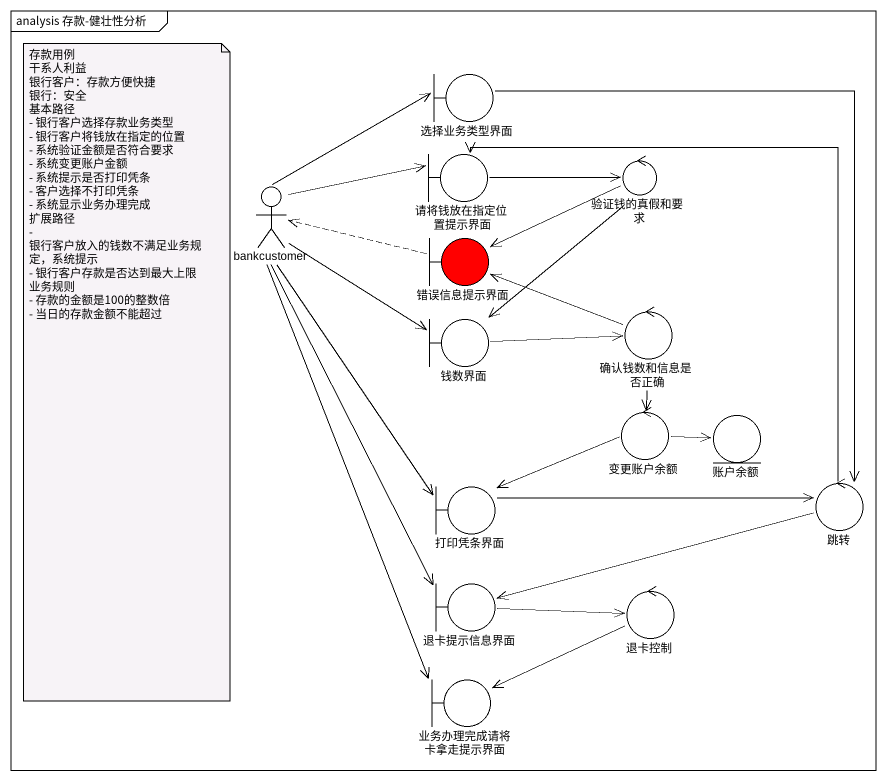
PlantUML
@startuml
mainframe analysis 存款-健壮性分析
boundary 选择业务类型界面
actor bankcustomer
boundary 请将钱放在指定位置提示界面
control 验证钱的真假和要求
boundary 错误信息提示界面 #FF0000
boundary 钱数界面
control 确认钱数和信息是否正确
control 变更账户余额
entity 账户余额
boundary 打印凭条界面
control 跳转
boundary 退卡提示信息界面
control 退卡控制
boundary 业务办理完成请将卡拿走提示界面
选择业务类型界面 --> 跳转
bankcustomer -up-> 选择业务类型界面
bankcustomer -right-> 请将钱放在指定位置提示界面
bankcustomer -right-> 钱数界面
bankcustomer --> 打印凭条界面
bankcustomer --> 退卡提示信息界面
bankcustomer --> 业务办理完成请将卡拿走提示界面
请将钱放在指定位置提示界面 -right-> 验证钱的真假和要求
验证钱的真假和要求 -left-> 错误信息提示界面
验证钱的真假和要求 --> 钱数界面
错误信息提示界面 .left.> bankcustomer
钱数界面 -right-> 确认钱数和信息是否正确
确认钱数和信息是否正确 -left-> 错误信息提示界面
确认钱数和信息是否正确 --> 变更账户余额
变更账户余额 -right-> 账户余额
变更账户余额 -left-> 打印凭条界面
打印凭条界面 -right-> 跳转
跳转 -up-> 请将钱放在指定位置提示界面
跳转 -left-> 退卡提示信息界面
退卡提示信息界面 -right-> 退卡控制
退卡控制 -left-> 业务办理完成请将卡拿走提示界面
note as N1
  存款用例
  干系人利益
  银行客户：存款方便快捷
  银行：安全
  基本路径
  - 银行客户选择存款业务类型
  - 银行客户将钱放在指定的位置
  - 系统验证金额是否符合要求
  - 系统变更账户金额
  - 系统提示是否打印凭条
  - 客户选择不打印凭条
  - 系统显示业务办理完成
  扩展路径
  - 银行客户放入的钱数不满足业务规定，系统提示
  - 银行客户存款是否达到最大上限
  业务规则
  - 存款的金额是100的整数倍
  - 当日的存款金额不能超过
end note
@enduml
